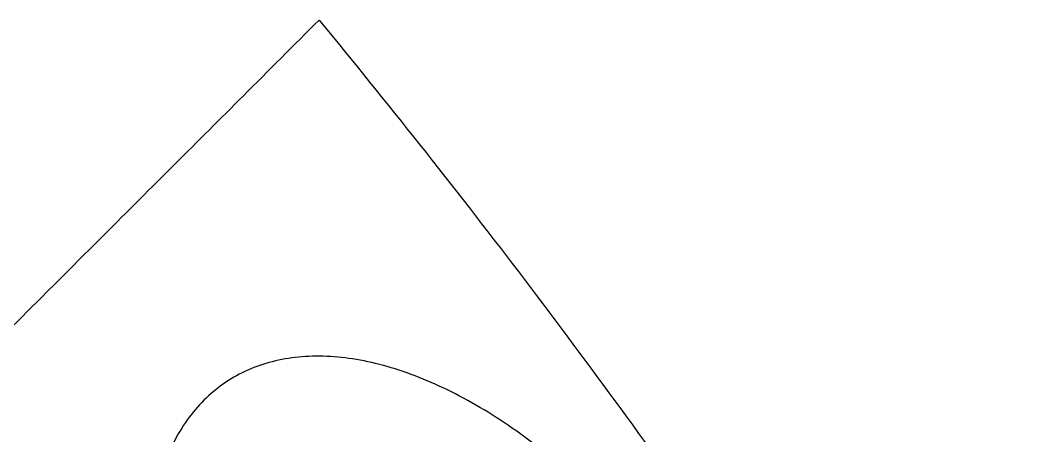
# Model space of a CAD drawing. Extents: x 525 to 613, y 487 to 635.
# Drawn here: x 580.308 to 583.063, y 556.965 to 558.106 of the extents above; entities that cross this region are included whole.
import ezdxf

# ---------------------------------------------------------------- set-up
doc = ezdxf.new("R2010")
doc.units = 0
doc.header["$MEASUREMENT"] = 0
doc.layers.add('1', color=4, linetype='Continuous')
doc.layers.add('STD TEST', color=3, linetype='Continuous')

# ---------------------------------------------------------------- blocks, each defined once
blk = doc.blocks.new('2023 VANGUARD')
at = {"layer": '1', "color": 3, "linetype": 'Continuous', "lineweight": 25}
for points, knots in [([(16.2356, -37.6487), (16.2231, -37.6185), (16.1993, -37.5612), (16.1653, -37.48), (16.1351, -37.4082), (16.1087, -37.3458), (16.0861, -37.2929), (16.0598, -37.2317), (16.0247, -37.1504), (15.9663, -37.017), (15.8604, -36.7798), (15.7066, -36.4495), (15.4478, -35.9271), (15.1006, -35.286), (14.6476, -34.5374), (14.159, -33.8115), (13.6363, -33.1098), (13.0814, -32.4332), (12.4958, -31.7833), (11.8806, -31.1611), (11.3315, -30.6551), (10.6673, -30.0857), (10.1204, -29.6596), (9.5407, -29.2472), (9.1735, -28.9991), (8.7738, -28.7449), (8.3992, -28.5191), (8.0243, -28.3051), (7.7228, -28.1427), (7.5039, -28.0292), (7.3702, -27.9614), (7.2385, -27.8959), (7.1087, -27.8328), (6.9809, -27.7717), (6.8961, -27.7323), (6.8542, -27.7127)], [0, 0, 0, 0, 0.007026, 0.013326, 0.018899, 0.023745, 0.027863, 0.031253, 0.038027, 0.046879, 0.062505, 0.093756, 0.125007, 0.187505, 0.250004, 0.3125, 0.374997, 0.437498, 0.499999, 0.562466, 0.624997, 0.659992, 0.749988, 0.773469, 0.812493, 0.844962, 0.874998, 0.90624, 0.937499, 0.948405, 0.959115, 0.969629, 0.979948, 0.990072, 1, 1, 1, 1]), ([(11.048, -35.7047), (11.0634, -35.6893), (11.095, -35.6578), (11.1436, -35.6091), (11.1946, -35.5581), (11.2479, -35.5048), (11.3321, -35.4206), (11.4519, -35.3011), (11.6087, -35.144), (11.78, -34.9731), (11.9674, -34.7857), (12.0987, -34.6541), (12.1681, -34.5847)], [0, 0, 0, 0, 0.041538, 0.08513, 0.130739, 0.178331, 0.227875, 0.355964, 0.498078, 0.647014, 0.813735, 1, 1, 1, 1]), ([(12.1681, -34.5847), (12.3542, -34.8107), (12.6275, -35.1556), (12.8919, -35.5101), (13.0662, -35.7485), (13.1523, -35.8689), (13.2374, -35.9903)], [0, 0, 0, 0, 0.5, 0.75, 0.75, 1, 1, 1, 1]), ([(13.118, -36.1096), (13.0662, -36.047), (12.9627, -35.9218), (12.7886, -35.7662), (12.6094, -35.6409), (12.4301, -35.5543), (12.2579, -35.5071), (12.0997, -35.5036), (11.9608, -35.5415), (11.8478, -35.6216), (11.7636, -35.7388), (11.7124, -35.8903), (11.6977, -36.0696), (11.7059, -36.2162), (11.7287, -36.3031), (11.7329, -36.3191)], [0, 0, 0, 0, 0.081775, 0.163581, 0.245368, 0.327163, 0.408937, 0.490744, 0.572529, 0.654325, 0.736098, 0.817906, 0.899692, 0.981488, 1, 1, 1, 1]), ([(11.9205, -36.9114), (11.905, -36.889), (11.855, -36.8166), (11.7785, -36.7046), (11.6974, -36.5866), (11.6305, -36.4901), (11.5464, -36.3702), (11.4445, -36.2282), (11.3165, -36.0548), (11.1872, -35.8837), (11.0944, -35.7644), (11.048, -35.7047)], [0, 0, 0, 0, 0.055009, 0.177127, 0.273269, 0.343438, 0.413648, 0.568096, 0.695485, 0.847743, 1, 1, 1, 1])]:
    blk.add_open_spline(points, degree=3, knots=knots, dxfattribs=at)
blk = doc.blocks.new('2026 Vanguard')
at = {"layer": 'STD TEST', "color": 1}
blk.add_blockref('2023 VANGUARD', (44.1613, 88.209), dxfattribs=at)

msp = doc.modelspace()

# ---------------------------------------------------------------- block references
at = {"layer": '1'}
msp.add_blockref('2026 Vanguard', (524.7985, 504.4821), dxfattribs=at)

doc.saveas('drawing.dxf')
